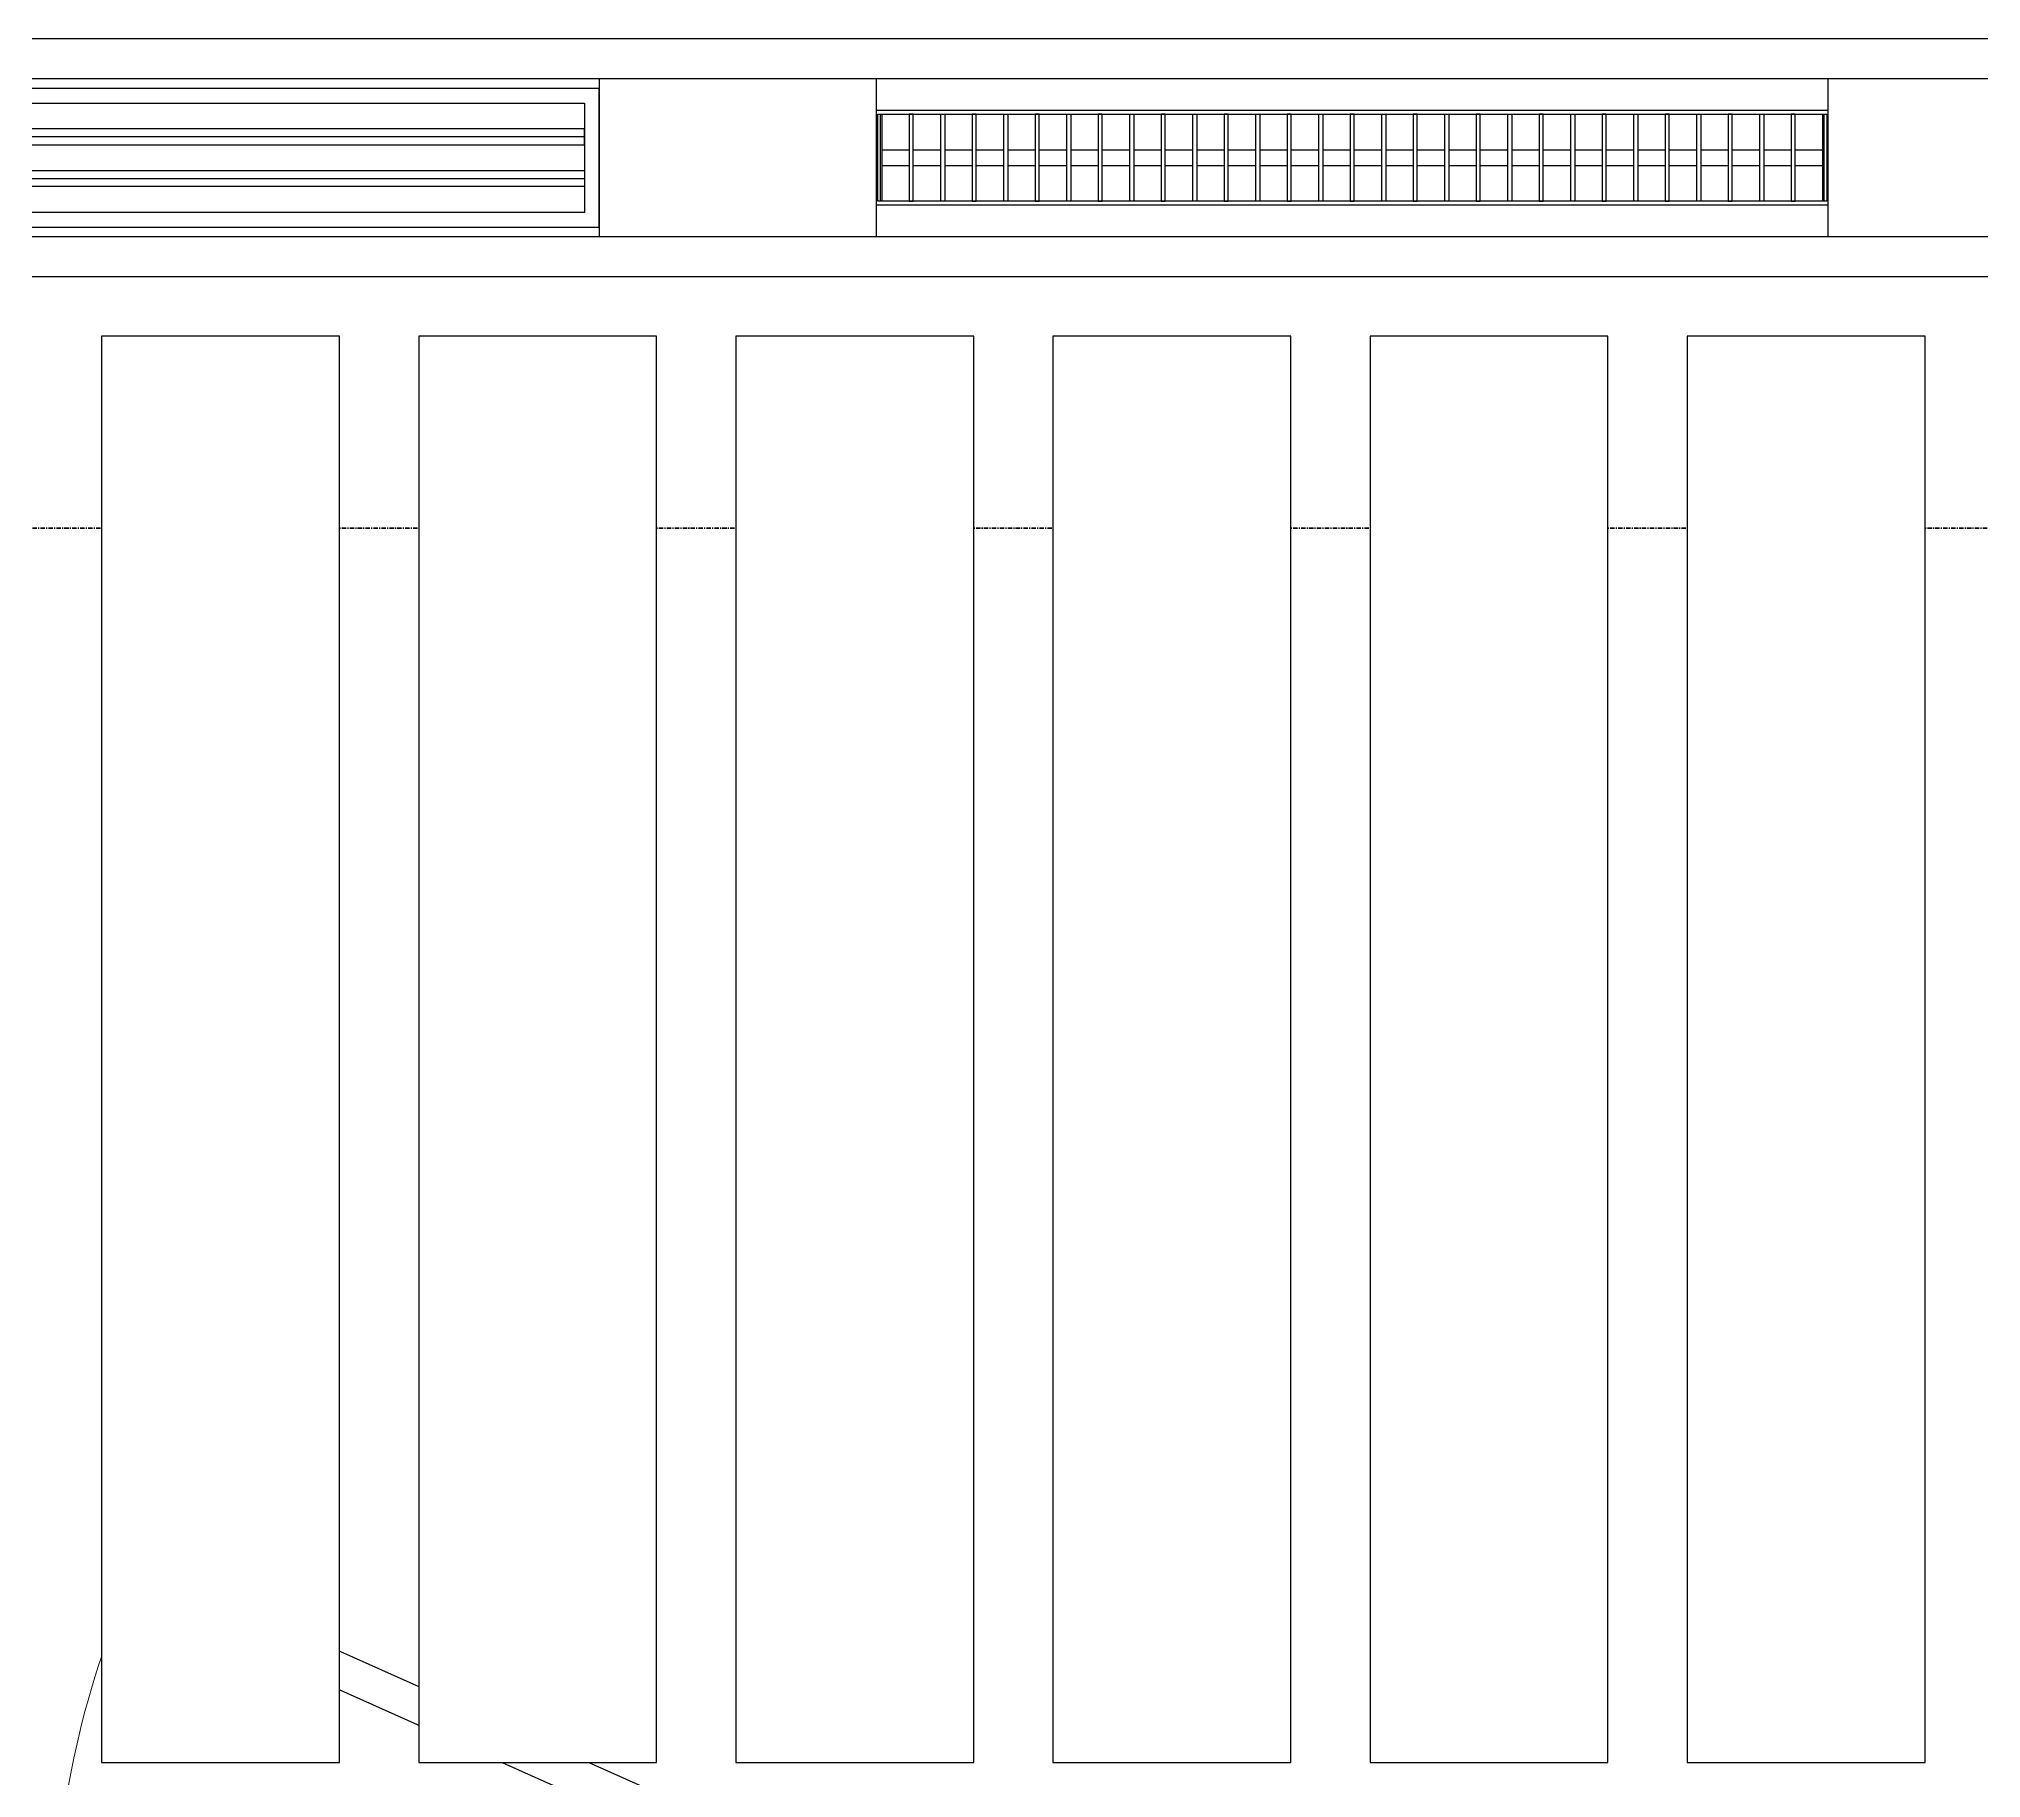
# Model space of a CAD drawing. Header units: millimetres. Extents: x -726012 to -647389, y -20772 to 18805.
# Drawn here: x -702403 to -699953, y -3176 to -981 of the extents above; entities that cross this region are included whole.
import ezdxf
from ezdxf.enums import TextEntityAlignment as Align
from ezdxf.xclip import XClip

# ---------------------------------------------------------------- set-up
doc = ezdxf.new("R2010")
doc.units = ezdxf.units.MM
doc.header["$XCLIPFRAME"] = 0
doc.linetypes.add('DPA_Grid _ Level 100', pattern=[10, 5.5, -1.6, 1.3, -1.6])
for name, color, linetype in [('000 - WIPEOUT', 250, 'Continuous'), ('001 - ASCESSORIES', 251, 'Continuous'), ('A04_TUBE SERIES', 2, 'Continuous'), ('A11_ALU.SOLID SHEET', 2, 'Continuous')]:
    doc.layers.add(name, color=color, linetype=linetype)
for name, color, linetype, lineweight in [('008 - LIGHTING', 1, 'Continuous', 9), ('A-DOOR', 3, 'Continuous', 25), ('A-DOOR-E', 2, 'Continuous', 25), ('A-DOOR-OPNG', 2, 'Continuous', 9), ('G-ANNO-SECL', 3, 'Continuous', 9)]:
    doc.layers.add(name, color=color, linetype=linetype, lineweight=lineweight)

# ---------------------------------------------------------------- blocks, each defined once
blk = doc.blocks.new('DPA_AC-SG-PI - A1_1200x1300 mm-9677159-4233-01 ENLARGED MULTI-PURPOSE LEVEL - REFLECTED CEILING PLAN - SHEET 4')
at = {"layer": 'A-DOOR'}
for p, q in [((-500, 5), (-500, -45)), ((-525, -20), (-475, -20))]:
    blk.add_line(p, q, dxfattribs=at)
for start, end in [(0, 180), (180, 0)]:
    blk.add_arc((-500, -40), 10, start, end, dxfattribs=at)
at = {"layer": 'A-DOOR-E'}
for p, q in [((-575, -11.1), (-556.6, 30)), ((-556.6, 30), (511.6, -447.3)), ((493.3, -488.4), (-575, -11.1)), ((511.6, -447.3), (493.3, -488.4))]:
    blk.add_line(p, q, dxfattribs=at)
at = {"layer": 'A-DOOR-OPNG'}
blk.add_arc((-500, -14.8), 1100, 334.7442, 0, dxfattribs=at)
blk = doc.blocks.new('*U535')
blk.add_point((0, 0))
at = {"layer": 'Defpoints', "color": 250}
blk.add_text('AL.SHEET-HAT-TYPE-C', height=7, rotation=270, dxfattribs=at).set_placement((15, 0), align=Align.BOTTOM_CENTER)
blk.add_wipeout([(0, -100), (1302.1, -100), (1302.1, 100), (0, 100)]).dxf.layer = '000 - WIPEOUT'
at = {"layer": 'A11_ALU.SOLID SHEET', "color": 0}
blk.add_lwpolyline([(0, -100), (1302.1, -100), (1302.1, 100), (0, 100)], close=True, dxfattribs=at)
blk = doc.blocks.new('*U538')
blk.add_wipeout([(-25, 0), (25, 0), (25, 17548.5), (-25, 17548.5)]).dxf.layer = '000 - WIPEOUT'
at = {"layer": 'A04_TUBE SERIES', "color": 0}
blk.add_lwpolyline([(-25, 0), (25, 0), (25, 17548.5), (-25, 17548.5)], close=True, dxfattribs=at)
at = {"layer": 'Defpoints', "color": 250, "flags": 1}
blk.add_attdef('EXTR.OVL-LENGTH_', (-33.1, -9), '', height=5, dxfattribs=at)
blk = doc.blocks.new('*U529')
blk.add_point((0, 0))
at = {"layer": 'Defpoints', "color": 250}
blk.add_text('AL.SHEET-HAT-TYPE-C', height=7, rotation=270, dxfattribs=at).set_placement((15, 0), align=Align.BOTTOM_CENTER)
blk.add_wipeout([(0, -100), (350, -100), (350, 100), (0, 100)]).dxf.layer = '000 - WIPEOUT'
at = {"layer": 'A11_ALU.SOLID SHEET', "color": 0}
blk.add_lwpolyline([(0, -100), (350, -100), (350, 100), (0, 100)], close=True, dxfattribs=at)
blk = doc.blocks.new('*U531')
at = {"layer": '001 - ASCESSORIES', "color": 0, "linetype": 'ByBlock'}
blk.add_lwpolyline([(800, 87.5), (-800, 87.5), (-800, -87.5), (800, -87.5)], close=True, dxfattribs=at)
at = {"layer": '001 - ASCESSORIES', "linetype": 'ByBlock'}
for points in [[(-781.5, 69), (781.5, 69), (781.5, -69), (-781.5, -69)], [(781.5, 36.3), (-781.5, 36.3), (-781.5, 16.3), (781.5, 16.3)], [(-781.5, -16.3), (781.5, -16.3), (781.5, -36.3), (-781.5, -36.3)]]:
    blk.add_lwpolyline(points, close=True, dxfattribs=at)
for points in [[(781.5, 26.3), (-781.5, 26.3)], [(-781.5, -26.3), (781.5, -26.3)]]:
    blk.add_lwpolyline(points, dxfattribs=at)
blk = doc.blocks.new('*U526')
at = {"color": 1}
blk.add_wipeout([(600, -60), (-600, -60), (-600, 60), (600, 60)], dxfattribs=at).dxf.layer = '000 - WIPEOUT'
at = {"layer": '001 - ASCESSORIES', "color": 0}
blk.add_lwpolyline([(600, -60), (-600, -60), (-600, 60), (600, 60)], close=True, dxfattribs=at)
at = {"layer": '001 - ASCESSORIES'}
for points in [[(-593.5, -55), (-598.5, -55), (-598.5, 55), (-593.5, 55)], [(595, -55), (-595, -55), (-595, 55), (595, 55)], [(-558.8, -55), (-553.8, -55), (-553.8, 55), (-558.8, 55)], [(-514, -55), (-519, -55), (-519, 55), (-514, 55)], [(-479.3, -55), (-474.3, -55), (-474.3, 55), (-479.3, 55)], [(-434.6, -55), (-439.6, -55), (-439.6, 55), (-434.6, 55)], [(-399.8, -55), (-394.8, -55), (-394.8, 55), (-399.8, 55)], [(-355.1, -55), (-360.1, -55), (-360.1, 55), (-355.1, 55)], [(-320.4, -55), (-315.4, -55), (-315.4, 55), (-320.4, 55)], [(-275.6, -55), (-280.6, -55), (-280.6, 55), (-275.6, 55)], [(-240.9, -55), (-235.9, -55), (-235.9, 55), (-240.9, 55)], [(-196.2, -55), (-201.2, -55), (-201.2, 55), (-196.2, 55)], [(-161.4, -55), (-156.4, -55), (-156.4, 55), (-161.4, 55)], [(-116.7, -55), (-121.7, -55), (-121.7, 55), (-116.7, 55)], [(-82, -55), (-77, -55), (-77, 55), (-82, 55)], [(-37.2, -55), (-42.2, -55), (-42.2, 55), (-37.2, 55)], [(-2.5, -55), (2.5, -55), (2.5, 55), (-2.5, 55)], [(42.2, -55), (37.2, -55), (37.2, 55), (42.2, 55)], [(77, -55), (82, -55), (82, 55), (77, 55)], [(121.7, -55), (116.7, -55), (116.7, 55), (121.7, 55)], [(156.4, -55), (161.4, -55), (161.4, 55), (156.4, 55)], [(201.2, -55), (196.2, -55), (196.2, 55), (201.2, 55)], [(235.9, -55), (240.9, -55), (240.9, 55), (235.9, 55)], [(280.6, -55), (275.6, -55), (275.6, 55), (280.6, 55)], [(315.4, -55), (320.4, -55), (320.4, 55), (315.4, 55)], [(360.1, -55), (355.1, -55), (355.1, 55), (360.1, 55)], [(394.8, -55), (399.8, -55), (399.8, 55), (394.8, 55)], [(439.6, -55), (434.6, -55), (434.6, 55), (439.6, 55)], [(474.3, -55), (479.3, -55), (479.3, 55), (474.3, 55)], [(519, -55), (514, -55), (514, 55), (519, 55)], [(553.8, -55), (558.8, -55), (558.8, 55), (553.8, 55)], [(598.5, -55), (593.5, -55), (593.5, 55), (598.5, 55)]]:
    blk.add_lwpolyline(points, close=True, dxfattribs=at)
for points in [[(-593.5, 10), (-558.8, 10)], [(-553.8, 10), (-519, 10)], [(-514, 10), (-479.3, 10)], [(-474.3, 10), (-439.6, 10)], [(-434.6, 10), (-399.8, 10)], [(-394.8, 10), (-360.1, 10)], [(-355.1, 10), (-320.4, 10)], [(-315.4, 10), (-280.6, 10)], [(-275.6, 10), (-240.9, 10)], [(-235.9, 10), (-201.2, 10)], [(-196.2, 10), (-161.4, 10)], [(-156.4, 10), (-121.7, 10)], [(-116.7, 10), (-82, 10)], [(-77, 10), (-42.2, 10)], [(-37.2, 10), (-2.5, 10)], [(2.5, 10), (37.2, 10)], [(42.2, 10), (77, 10)], [(82, 10), (116.7, 10)], [(121.7, 10), (156.4, 10)], [(161.4, 10), (196.2, 10)], [(201.2, 10), (235.9, 10)], [(240.9, 10), (275.6, 10)], [(280.6, 10), (315.4, 10)], [(320.4, 10), (355.1, 10)], [(360.1, 10), (394.8, 10)], [(399.8, 10), (434.6, 10)], [(439.6, 10), (474.3, 10)], [(479.3, 10), (514, 10)], [(519, 10), (553.8, 10)], [(558.8, 10), (593.5, 10)], [(-593.5, -10), (-558.8, -10)], [(-553.8, -10), (-519, -10)], [(-514, -10), (-479.3, -10)], [(-474.3, -10), (-439.6, -10)], [(-434.6, -10), (-399.8, -10)], [(-394.8, -10), (-360.1, -10)], [(-355.1, -10), (-320.4, -10)], [(-315.4, -10), (-280.6, -10)], [(-275.6, -10), (-240.9, -10)], [(-235.9, -10), (-201.2, -10)], [(-196.2, -10), (-161.4, -10)], [(-156.4, -10), (-121.7, -10)], [(-116.7, -10), (-82, -10)], [(-77, -10), (-42.2, -10)], [(-37.2, -10), (-2.5, -10)], [(2.5, -10), (37.2, -10)], [(42.2, -10), (77, -10)], [(82, -10), (116.7, -10)], [(121.7, -10), (156.4, -10)], [(161.4, -10), (196.2, -10)], [(201.2, -10), (235.9, -10)], [(240.9, -10), (275.6, -10)], [(280.6, -10), (315.4, -10)], [(320.4, -10), (355.1, -10)], [(360.1, -10), (394.8, -10)], [(399.8, -10), (434.6, -10)], [(439.6, -10), (474.3, -10)], [(479.3, -10), (514, -10)], [(519, -10), (553.8, -10)], [(558.8, -10), (593.5, -10)]]:
    blk.add_lwpolyline(points, dxfattribs=at)
blk = doc.blocks.new('*U551')
blk.add_wipeout([(-25, 0), (25, 0), (25, 17548.5), (-25, 17548.5)]).dxf.layer = '000 - WIPEOUT'
at = {"layer": 'A04_TUBE SERIES', "color": 0}
blk.add_lwpolyline([(-25, 0), (25, 0), (25, 17548.5), (-25, 17548.5)], close=True, dxfattribs=at)
at = {"layer": 'Defpoints', "color": 250, "flags": 1}
blk.add_attdef('EXTR.OVL-LENGTH_', (-33.1, -9), '', height=5, dxfattribs=at)
blk = doc.blocks.new('*U1258')
at = {"color": 3}
for points in [[(-900, -5050), (900, -5050), (900, -5350), (-900, -5350)], [(-900, -5450), (900, -5450), (900, -5750), (-900, -5750)], [(-900, -5850), (900, -5850), (900, -6150), (-900, -6150)], [(-900, -6250), (900, -6250), (900, -6550), (-900, -6550)], [(-900, -6650), (900, -6650), (900, -6950), (-900, -6950)], [(-900, -7050), (900, -7050), (900, -7350), (-900, -7350)]]:
    blk.add_wipeout(points, dxfattribs=at).dxf.layer = '000 - WIPEOUT'
at = {"layer": 'A11_ALU.SOLID SHEET', "color": 0, "linetype": 'ByBlock'}
for points in [[(-900, -5350), (900, -5350), (900, -5050), (-900, -5050)], [(-900, -5750), (900, -5750), (900, -5450), (-900, -5450)], [(-900, -6150), (900, -6150), (900, -5850), (-900, -5850)], [(-900, -6550), (900, -6550), (900, -6250), (-900, -6250)], [(-900, -6950), (900, -6950), (900, -6650), (-900, -6650)], [(-900, -7350), (900, -7350), (900, -7050), (-900, -7050)]]:
    blk.add_lwpolyline(points, close=True, dxfattribs=at)
blk = doc.blocks.new('*U1287')
at = {"layer": 'A11_ALU.SOLID SHEET', "color": 1}
for name, p in [('*U529', (42986, -4710)), ('*U535', (44536, -4710))]:
    blk.add_blockref(name, p, dxfattribs=at)
at = {"layer": 'A11_ALU.SOLID SHEET', "color": 0, "linetype": 'ByBlock', "rotation": 90}
blk.add_blockref('*U1258', (37308.5, -5835), dxfattribs=at)
at = {"layer": '008 - LIGHTING'}
for name, p in [('*U531', (42186, -4710)), ('*U526', (43936, -4710))]:
    blk.add_blockref(name, p, dxfattribs=at)
at = {"layer": 'A04_TUBE SERIES', "color": 0, "linetype": 'ByBlock', "rotation": 270}
for name, p in [('*U538', (28310, -4585)), ('*U551', (28310, -4835))]:
    blk.add_blockref(name, p, dxfattribs=at)

msp = doc.modelspace()

# ---------------------------------------------------------------- linework, layer by layer
at = {"layer": 'G-ANNO-SECL', "linetype": 'DPA_Grid _ Level 100', "lineweight": 50}
msp.add_line((-724201, -1598.3), (-650323, -1598.3), dxfattribs=at)

# ---------------------------------------------------------------- block references
at = {"layer": 'A-DOOR-E', "rotation": 180}
msp.add_blockref('DPA_AC-SG-PI - A1_1200x1300 mm-9677159-4233-01 ENLARGED MULTI-PURPOSE LEVEL - REFLECTED CEILING PLAN - SHEET 4', (-701782.4, -3390.9), dxfattribs=at)

# ---------------------------------------------------------------- next in the draw order: block references
at = {"layer": 'A11_ALU.SOLID SHEET'}
ref = msp.add_blockref('*U1287', (-744682.4, 3579), dxfattribs=at)
XClip(ref).set_block_clipping_path([(22516.8245944298, -23612.0000696909), (92487.8891097467, 7199.9972603897)])

doc.saveas('drawing.dxf')
